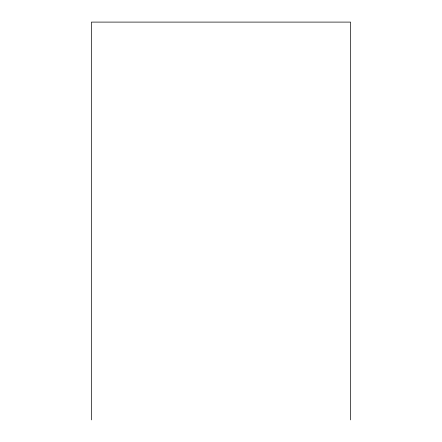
<?xml version="1.0" encoding="UTF-8"?>
<svg xmlns="http://www.w3.org/2000/svg" width="442" height="442" viewBox="0 0 442 442"><rect width="100%" height="100%" fill="white"/><g stroke="black" fill="none" stroke-linecap="round" stroke-linejoin="round"><path stroke-width="0.66" d="M350.561 419.9L350.561 22.1L91.439 22.1L91.439 419.9"/></g></svg>
